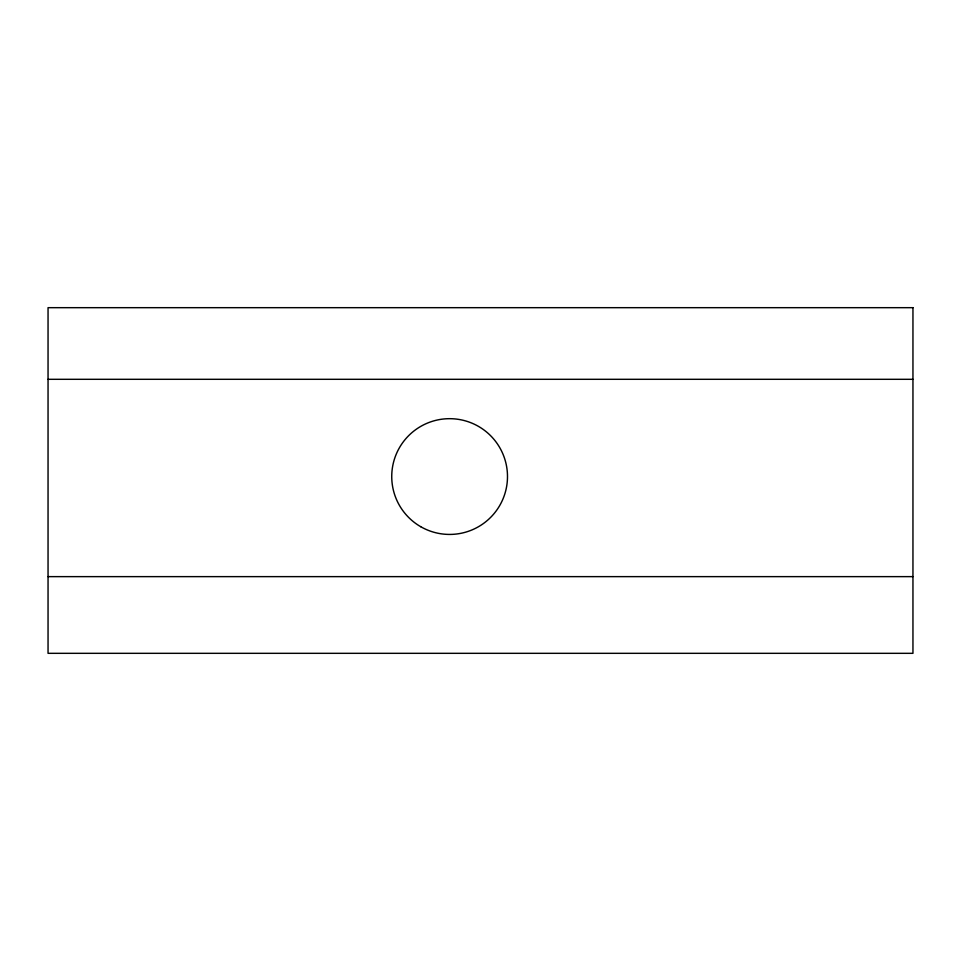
<?xml version="1.0" encoding="UTF-8"?>
<svg xmlns="http://www.w3.org/2000/svg" width="961" height="961" viewBox="0 0 961 961"><rect width="100%" height="100%" fill="white"/><g stroke="black" fill="none" stroke-linecap="round" stroke-linejoin="round"><path stroke-width="1.44" d="M48.05 379.307L912.95 379.307M48.05 576.636L912.95 576.636M912.95 307.676L48.05 307.676L48.05 653.324L912.95 653.324L912.95 307.676M420.678 526.676A57.876 57.876 0 0 0 507.492 476.548A57.876 57.876 0 0 0 420.678 426.432A57.876 57.876 0 0 0 420.678 526.676"/></g></svg>
